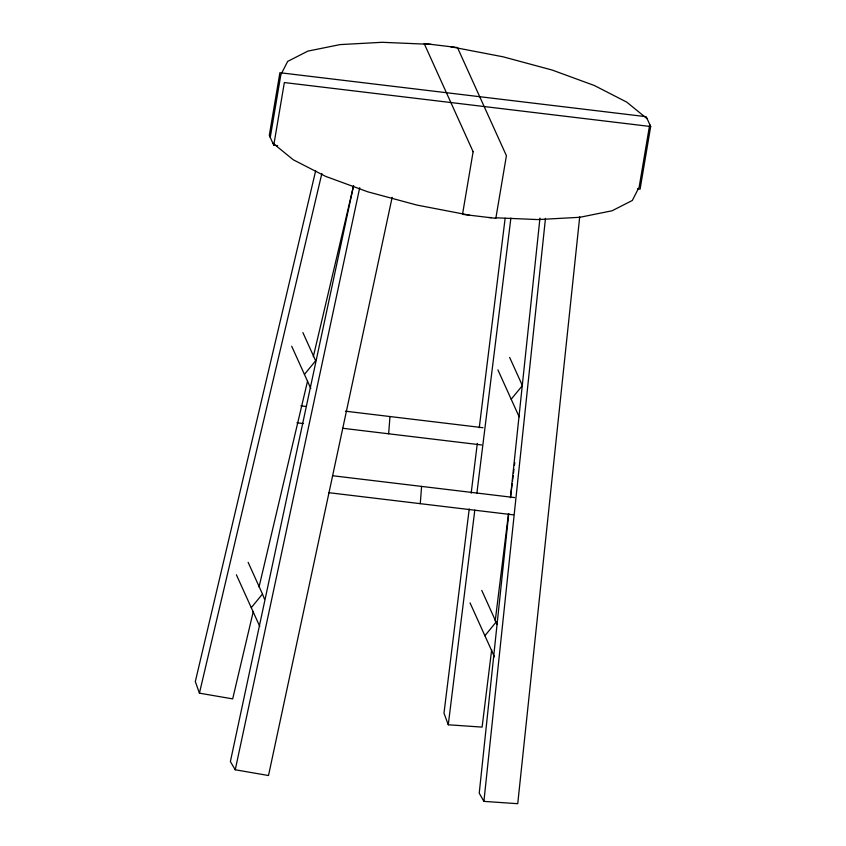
<?xml version="1.0" encoding="UTF-8"?>
<svg xmlns="http://www.w3.org/2000/svg" width="846" height="846" viewBox="0 0 846 846"><rect width="100%" height="100%" fill="white"/><g stroke="black" fill="none" stroke-linecap="round" stroke-linejoin="round"><path stroke-width="1.27" d="M388.652 433.797L389.964 416.539M420.272 503.666L421.594 486.408M508.763 513.522L479.238 793.188L483.912 801.384L517.741 803.7L579.711 216.788M510.424 497.765L539.96 218.099M483.912 801.384L545.469 218.405M469.223 508.901L443.991 713.167L448.274 724.779L482.104 727.105L491.653 649.855M471.169 493.186L477.313 443.431M479.259 427.727L505.147 218.226M448.274 724.779L474.807 510.053M476.911 493.028L510.889 218.067M495.206 621.049L508.478 513.681M510.582 496.655L512.2 483.563M512.517 480.94L513.173 475.706M513.49 473.094L513.977 469.16M514.463 465.237L514.791 462.614M270.244 137.412L280.84 74.776L287.661 61.409L307.881 51.109L340.113 44.595L382.159 42.3L431.153 44.383M277.678 145.649L273.766 145.184L284.351 82.548L650.68 126.53L640.084 189.166L637.472 188.859M649.739 124.468L639.153 187.103L632.322 200.47L612.102 210.77L579.88 217.285L537.834 219.579L495.28 217.771M353.491 185.919L230.387 761.569L235.251 769.775L268.51 775.518L392.163 197.277M235.251 769.775L359.73 187.675M315.653 170.85L195.32 681.559L199.423 693.16L232.682 698.891L253.292 611.415M199.423 693.16L321.871 173.451M259.045 586.976L307.542 381.155M313.306 356.705L353.607 185.612M304.433 374.397L315.643 360.766L302.9 332.605M251.273 607.671L262.482 594.04L248.142 562.347M511.185 399.227L522.394 385.596L509.652 357.424M484.895 635.716L496.105 622.085L481.765 590.402M488.829 217.496L491.41 217.612M300.901 405.847L306.136 406.471M345.432 411.188L482.971 427.706M296.957 422.789L303.513 423.571M342.81 428.288L481.649 444.964M332.52 475.716L514.59 497.575M328.586 492.658L513.279 514.833M450.463 46.699L503.106 56.819L552.184 70.059L594.357 85.509L626.749 102.123L647.158 118.768M469.519 215.18L416.877 205.06L367.799 191.82L325.625 176.37L293.234 159.757L272.824 143.111M650.68 126.53L646.228 116.695L279.899 72.714L269.314 135.349L273.766 145.184M497.913 369.882L519.158 416.835M470.027 602.86L494.455 656.845M291.69 346.236L310.81 388.483M236.394 574.804L259.775 626.442M496.105 622.085L497.067 624.507M262.482 594.04L264.407 598.873M473.115 151.709L462.519 214.345L495.83 218.342L506.416 155.706L457.464 47.545L424.163 43.537L473.115 151.709"/></g></svg>
